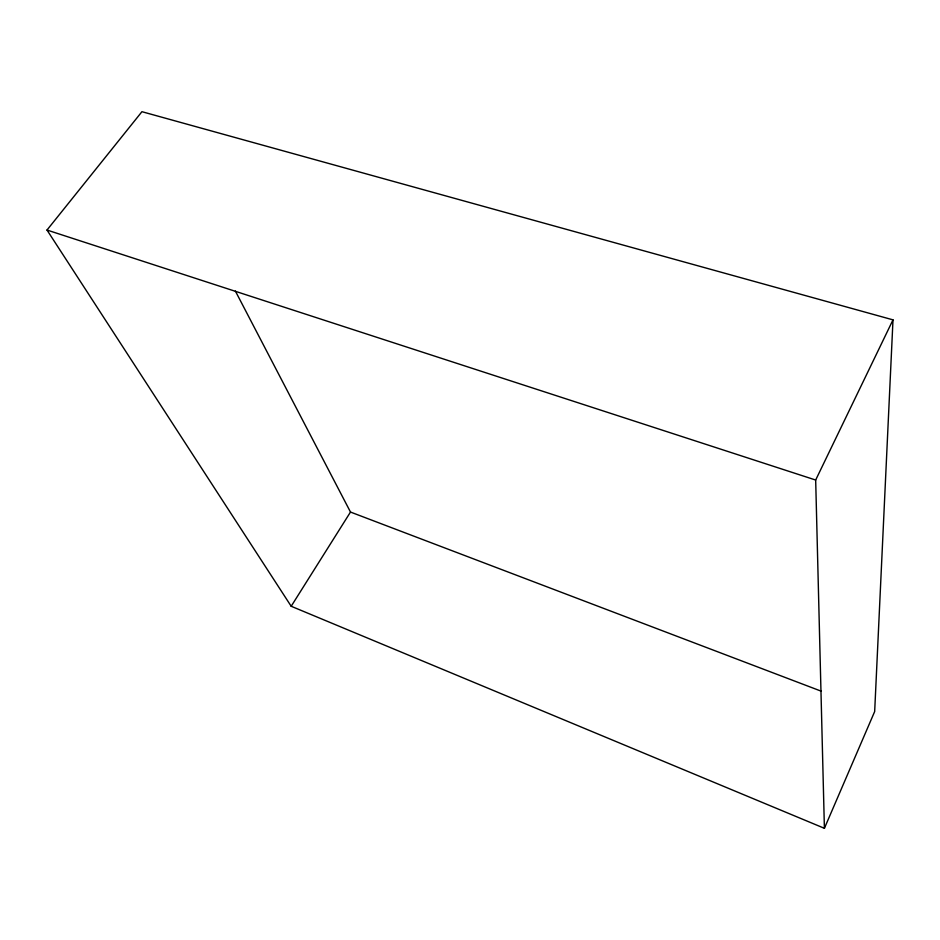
<?xml version="1.0" encoding="UTF-8"?>
<svg xmlns="http://www.w3.org/2000/svg" width="940" height="940" viewBox="0 0 940 940"><rect width="100%" height="100%" fill="white"/><g stroke="black" fill="none" stroke-linecap="round" stroke-linejoin="round"><path stroke-width="1.41" d="M893 319.859L874.67 711.533L824.404 828.305L291.188 606.265L47 230.042L141.94 111.696L893 319.859L815.673 480.035L824.404 828.305M291.188 606.265L350.491 512.053L235.388 291.071M47 230.042L815.673 480.035M350.491 512.053L821.161 691.159"/></g></svg>
